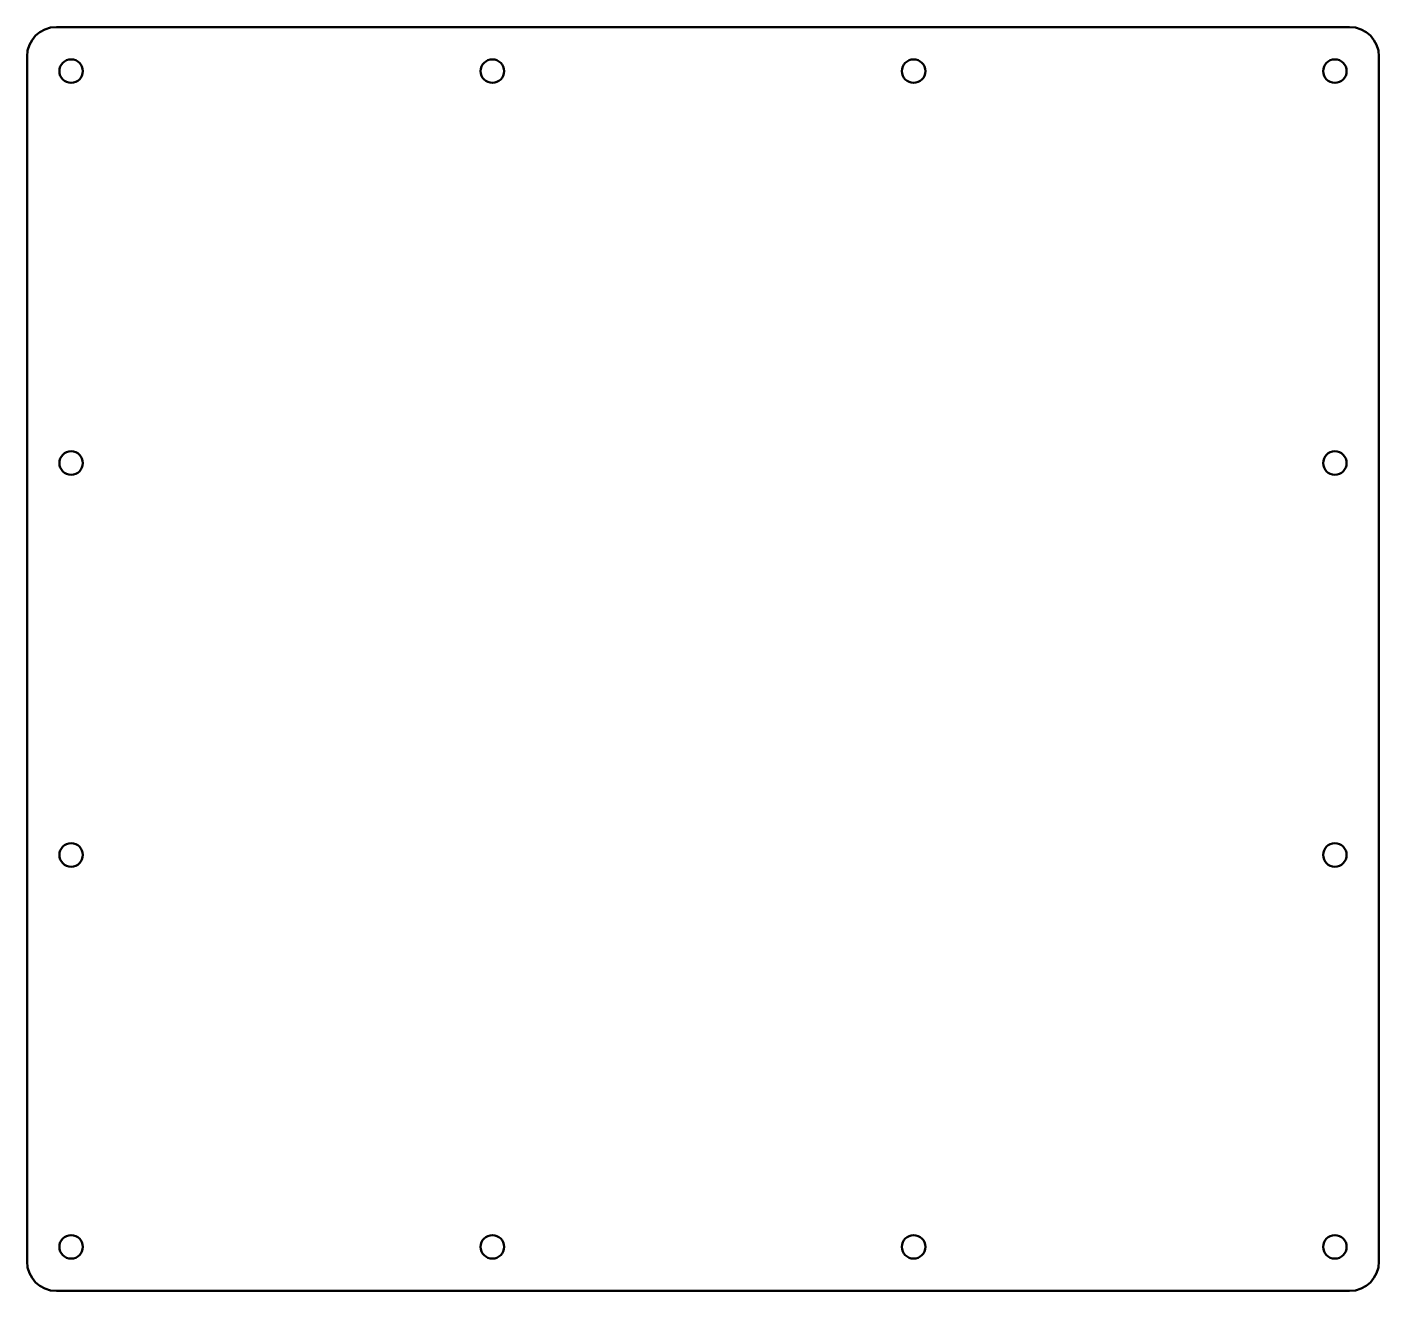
# Model space of a CAD drawing. Header units: inches. Extents: x -0.5 to 22.5, y 0 to 21.5.
import ezdxf

# ---------------------------------------------------------------- set-up
doc = ezdxf.new("R2010")
doc.units = ezdxf.units.IN
doc.header["$MEASUREMENT"] = 0
doc.layers.add('IV_EXTERIOR_PROFILES', color=7, linetype='Continuous', lineweight=50)
doc.layers.add('IV_INTERIOR_PROFILES', color=7, linetype='Continuous', lineweight=50)

msp = doc.modelspace()

# ---------------------------------------------------------------- linework, layer by layer
at = {"layer": 'IV_EXTERIOR_PROFILES'}
for p, q in [((0, 21.5), (22, 21.5)), ((-0.5, 0.5), (-0.5, 21)), ((22.5, 21), (22.5, 0.5)), ((22, 0), (0, 0))]:
    msp.add_line(p, q, dxfattribs=at)
for centre, start, end in [((0, 21), 90, 180), ((22, 21), 0, 90), ((0, 0.5), 180, 270), ((22, 0.5), 270, 360)]:
    msp.add_arc(centre, 0.5, start, end, dxfattribs=at)
at = {"layer": 'IV_INTERIOR_PROFILES'}
for centre in [(0.25, 20.75), (7.417, 20.75), (14.583, 20.75), (21.75, 20.75), (0.25, 14.083), (21.75, 14.083), (0.25, 7.417), (21.75, 7.417), (0.25, 0.75), (7.417, 0.75), (14.583, 0.75), (21.75, 0.75)]:
    msp.add_circle(centre, 0.2, dxfattribs=at)

doc.saveas('drawing.dxf')
